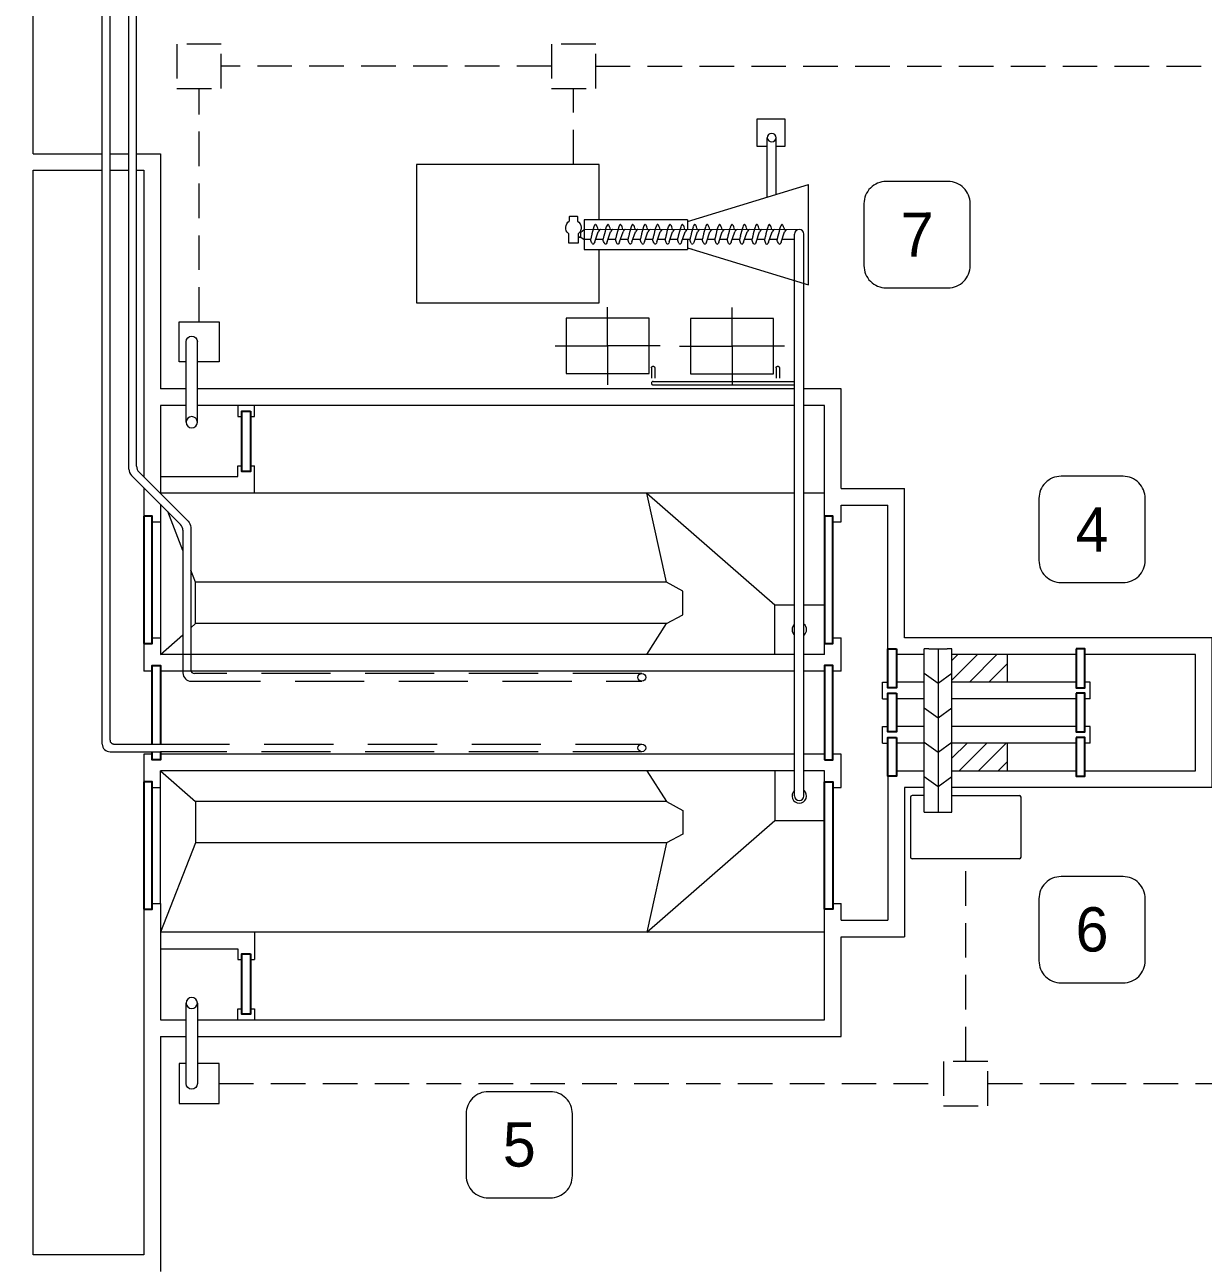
# Model space of a CAD drawing. Extents: x 1590277 to 1604484, y 5018195 to 5026840.
# Drawn here: x 1590450.31 to 1590471.6, y 5018371.96 to 5018394.34 of the extents above; entities that cross this region are included whole.
import ezdxf

# ---------------------------------------------------------------- set-up
doc = ezdxf.new("R2010")
doc.units = 0
doc.header["$LTSCALE"] = 5
doc.header["$MEASUREMENT"] = 0
for name, pattern in [('DGN Style 2', [618.28053, 370.968318, -247.312212]), ('HIDDEN', [0.375, 0.25, -0.125]), ('NASCOSTA2', [0.1875, 0.125, -0.0625])]:
    doc.linetypes.add(name, pattern=pattern)
for name, color, linetype, lineweight in [('Legenda', 7, 'Continuous', 15), ('Locali accessori', 7, 'Continuous', 15), ('Muratura', 7, 'Continuous', 15), ('Rete drenaggio', 150, 'NASCOSTA2', 15), ('Tubazioni acqua classificatore', 130, 'Continuous', 15), ('Tubazioni aria', 160, 'Continuous', 15), ('Tubazioni nascoste', 4, 'DGN Style 2', 15)]:
    doc.layers.add(name, color=color, linetype=linetype, lineweight=lineweight)
doc.layers.add('Paratoie', color=6, linetype='Continuous')

msp = doc.modelspace()

# ---------------------------------------------------------------- hatches: boundary and pattern name
at = {"layer": 'Locali accessori', "transparency": 33554559}
h = msp.add_hatch(dxfattribs=at)
h.set_pattern_fill('ANSI31', color=256, scale=2)
h.set_pattern_definition([(45, (0, 0), (-0.176776695297, 0.176776695297), [])])
h.paths.add_polyline_path([(1590468.062, 5018381.36), (1590467.062, 5018381.36), (1590467.062, 5018380.86), (1590468.062, 5018380.86)])
h.paths.add_polyline_path([(1590468.062, 5018382.96), (1590467.062, 5018382.96), (1590467.062, 5018382.46), (1590468.062, 5018382.46)])

# ---------------------------------------------------------------- linework, layer by layer
at = {"layer": 'Legenda'}
for points in [[(1590465.874, 5018389.587), (1590466.994, 5018389.587, 0.414214), (1590467.394, 5018389.987), (1590467.394, 5018391.107, 0.414214), (1590466.994, 5018391.507), (1590465.874, 5018391.507, 0.414214), (1590465.474, 5018391.107), (1590465.474, 5018389.987, 0.414214)], [(1590469.035, 5018384.26), (1590470.155, 5018384.26, 0.414214), (1590470.555, 5018384.66), (1590470.555, 5018385.78, 0.414214), (1590470.155, 5018386.18), (1590469.035, 5018386.18, 0.414214), (1590468.635, 5018385.78), (1590468.635, 5018384.66, 0.414214)], [(1590469.035, 5018377.027), (1590470.155, 5018377.027, 0.414214), (1590470.555, 5018377.427), (1590470.555, 5018378.547, 0.414214), (1590470.155, 5018378.947), (1590469.035, 5018378.947, 0.414214), (1590468.635, 5018378.547), (1590468.635, 5018377.427, 0.414214)], [(1590458.686, 5018373.14), (1590459.806, 5018373.14, 0.414214), (1590460.206, 5018373.54), (1590460.206, 5018374.66, 0.414214), (1590459.806, 5018375.06), (1590458.686, 5018375.06, 0.414214), (1590458.286, 5018374.66), (1590458.286, 5018373.54, 0.414214)]]:
    msp.add_lwpolyline(points, format="xyb", close=True, dxfattribs=at)
at = {"layer": 'Locali accessori', "ltscale": 0.0003}
for p, q in [((1590463.727, 5018391.223), (1590463.727, 5018392.297)), ((1590463.888, 5018391.273), (1590463.888, 5018392.297)), ((1590462.287, 5018390.783), (1590464.474, 5018391.452)), ((1590464.474, 5018389.641), (1590464.474, 5018391.452)), ((1590460.148, 5018390.871), (1590460.148, 5018390.791)), ((1590460.157, 5018390.88), (1590460.292, 5018390.88)), ((1590460.3, 5018390.871), (1590460.3, 5018390.791)), ((1590460.416, 5018390.816), (1590460.416, 5018390.277)), ((1590462.287, 5018390.816), (1590460.416, 5018390.816)), ((1590462.287, 5018390.816), (1590462.287, 5018390.638)), ((1590460.133, 5018390.567), (1590460.133, 5018390.402)), ((1590460.316, 5018390.402), (1590460.316, 5018390.567)), ((1590460.338, 5018390.591), (1590460.356, 5018390.591)), ((1590460.356, 5018390.591), (1590460.416, 5018390.64)), ((1590460.356, 5018390.503), (1590460.356, 5018390.591)), ((1590464.28, 5018390.637), (1590460.416, 5018390.64)), ((1590460.61, 5018390.416), (1590460.672, 5018390.599)), ((1590460.834, 5018390.415), (1590460.897, 5018390.599)), ((1590461.058, 5018390.415), (1590461.121, 5018390.599)), ((1590461.282, 5018390.415), (1590461.345, 5018390.599)), ((1590461.506, 5018390.415), (1590461.569, 5018390.599)), ((1590461.73, 5018390.415), (1590461.793, 5018390.599)), ((1590461.955, 5018390.415), (1590462.017, 5018390.598)), ((1590462.179, 5018390.414), (1590462.241, 5018390.598)), ((1590462.403, 5018390.414), (1590462.466, 5018390.598)), ((1590462.627, 5018390.414), (1590462.69, 5018390.598)), ((1590462.851, 5018390.414), (1590462.914, 5018390.598)), ((1590463.075, 5018390.414), (1590463.138, 5018390.598)), ((1590463.3, 5018390.414), (1590463.362, 5018390.598)), ((1590463.524, 5018390.414), (1590463.587, 5018390.597)), ((1590463.751, 5018390.413), (1590463.814, 5018390.597)), ((1590463.978, 5018390.414), (1590464.041, 5018390.598)), ((1590460.133, 5018390.402), (1590460.316, 5018390.402)), ((1590460.356, 5018390.503), (1590460.316, 5018390.503)), ((1590460.331, 5018390.503), (1590460.356, 5018390.503)), ((1590460.356, 5018390.503), (1590460.416, 5018390.46)), ((1590460.536, 5018390.46), (1590460.416, 5018390.46)), ((1590460.76, 5018390.461), (1590460.625, 5018390.46)), ((1590460.984, 5018390.46), (1590460.849, 5018390.46)), ((1590461.208, 5018390.46), (1590461.073, 5018390.46)), ((1590461.432, 5018390.46), (1590461.297, 5018390.46)), ((1590461.657, 5018390.46), (1590461.522, 5018390.46)), ((1590461.881, 5018390.46), (1590461.746, 5018390.459)), ((1590462.105, 5018390.46), (1590461.97, 5018390.459)), ((1590462.329, 5018390.46), (1590462.194, 5018390.459)), ((1590462.287, 5018390.459), (1590462.287, 5018390.277)), ((1590462.553, 5018390.459), (1590462.418, 5018390.459)), ((1590462.777, 5018390.459), (1590462.642, 5018390.459)), ((1590463.002, 5018390.459), (1590462.866, 5018390.459)), ((1590463.226, 5018390.459), (1590463.091, 5018390.459)), ((1590463.45, 5018390.459), (1590463.315, 5018390.459)), ((1590463.677, 5018390.46), (1590463.54, 5018390.459)), ((1590463.904, 5018390.46), (1590463.766, 5018390.46)), ((1590463.904, 5018390.46), (1590463.904, 5018390.46)), ((1590464.22, 5018390.46), (1590463.993, 5018390.46)), ((1590460.416, 5018390.277), (1590462.287, 5018390.277)), ((1590462.287, 5018390.31), (1590464.474, 5018389.642)), ((1590462.369, 5018390.287), (1590462.363, 5018390.287)), ((1590460.843, 5018388.536), (1590460.843, 5018389.236)), ((1590463.091, 5018388.53), (1590463.091, 5018389.23))]:
    msp.add_line(p, q, dxfattribs=at)
at = {"layer": 'Locali accessori', "linetype": 'Continuous'}
for p, q in [((1590459.893, 5018388.536), (1590460.843, 5018388.536)), ((1590461.793, 5018388.536), (1590460.843, 5018388.536)), ((1590460.843, 5018388.536), (1590460.843, 5018387.836)), ((1590462.141, 5018388.53), (1590463.091, 5018388.53)), ((1590464.041, 5018388.53), (1590463.091, 5018388.53)), ((1590463.091, 5018388.53), (1590463.091, 5018387.83)), ((1590466.562, 5018380.11), (1590466.562, 5018383.06)), ((1590466.648, 5018383.06), (1590466.975, 5018383.06)), ((1590466.812, 5018383.06), (1590466.812, 5018380.11)), ((1590467.062, 5018380.11), (1590467.062, 5018383.06)), ((1590466.562, 5018382.62), (1590466.812, 5018382.44)), ((1590466.812, 5018382.44), (1590467.062, 5018382.62)), ((1590466.562, 5018381.998), (1590466.812, 5018381.818)), ((1590466.812, 5018381.818), (1590467.062, 5018381.998)), ((1590466.562, 5018381.376), (1590466.812, 5018381.196)), ((1590466.812, 5018381.196), (1590467.062, 5018381.376)), ((1590466.562, 5018380.754), (1590466.812, 5018380.574)), ((1590466.812, 5018380.574), (1590467.062, 5018380.754)), ((1590466.312, 5018380.38), (1590466.312, 5018379.3)), ((1590466.562, 5018380.41), (1590466.342, 5018380.41)), ((1590467.062, 5018380.41), (1590468.282, 5018380.41)), ((1590468.312, 5018379.3), (1590468.312, 5018380.38)), ((1590466.562, 5018380.11), (1590467.062, 5018380.11)), ((1590468.282, 5018379.27), (1590466.342, 5018379.27))]:
    msp.add_line(p, q, dxfattribs=at)
at = {"layer": 'Locali accessori'}
for p, q in [((1590468.062, 5018382.96), (1590468.062, 5018382.46)), ((1590468.062, 5018381.36), (1590468.062, 5018380.86))]:
    msp.add_line(p, q, dxfattribs=at)
at = {"layer": 'Locali accessori', "ltscale": 0.0003, "flags": 128}
msp.add_lwpolyline([(1590463.727, 5018392.14), (1590463.542, 5018392.14), (1590463.542, 5018392.64), (1590464.042, 5018392.64), (1590464.042, 5018392.14), (1590463.888, 5018392.14)], dxfattribs=at)
at = {"layer": 'Locali accessori', "linetype": 'Continuous'}
for points in [[(1590460.093, 5018389.036), (1590460.093, 5018388.036), (1590461.593, 5018388.036), (1590461.593, 5018389.036)], [(1590462.341, 5018389.03), (1590462.341, 5018388.03), (1590463.841, 5018388.03), (1590463.841, 5018389.03)]]:
    msp.add_lwpolyline(points, close=True, dxfattribs=at)
at = {"layer": 'Locali accessori', "ltscale": 0.0003}
for centre, start, end in [((1590463.807, 5018392.297), 0, 180), ((1590463.807, 5018392.305), 185.8073, 0)]:
    msp.add_arc(centre, 0.0804, start, end, dxfattribs=at)
at = {"layer": 'Locali accessori', "ltscale": 0.0003, "extrusion": (0, 0, -1)}
for centre, radius, start, end in [((-1590460.224, 5018390.673), 0.14, 310.5854, 57.23), ((-1590460.157, 5018390.871), 0.00844, 359.97, 89.97), ((-1590460.292, 5018390.871), 0.00844, 89.97, 179.97), ((-1590460.224, 5018390.673), 0.14, 122.7095, 229.357)]:
    msp.add_arc(centre, radius, start, end, dxfattribs=at)
at = {"layer": 'Locali accessori', "linetype": 'Continuous'}
for centre, start, end in [((1590466.342, 5018380.38), 90.0001, 180), ((1590468.282, 5018380.38), 0, 89.9999), ((1590466.342, 5018379.3), 180, 270), ((1590468.282, 5018379.3), 270, 0)]:
    msp.add_arc(centre, 0.03, start, end, dxfattribs=at)
at = {"layer": 'Locali accessori', "ltscale": 0.0003}
for centre, major_axis, ratio, start_param, end_param in [((1590461.577, 5018390.131), (0.001, 1.424), 0.75, 1.170957, 1.293676), ((1590460.686, 5018390.631), (0, 0.136), 0.75, 0.795567, 1.149492), ((1590460.625, 5018390.709), (0, 0.023), 0.75, -0.069494, 0.728399), ((1590460.621, 5018390.699), (0, 0.0328), 0.75, -0.913257, -0.232513), ((1590460.552, 5018390.625), (0, 0.152), 0.75, -1.125882, -0.893509), ((1590458.356, 5018389.309), (0.002, 3.361), 0.75, -7.446537, -7.430249), ((1590460.746, 5018390.535), (0, 0.117), 0.75, 0.577044, 0.986541), ((1590460.715, 5018390.597), (0, 0.0425), 0.75, 0.032554, 0.569371), ((1590461.802, 5018390.131), (0.001, 1.424), 0.75, 1.170957, 1.293676), ((1590460.911, 5018390.631), (0, 0.136), 0.75, 0.795567, 1.149492), ((1590460.849, 5018390.708), (0, 0.023), 0.75, -0.069494, 0.728399), ((1590460.845, 5018390.699), (0, 0.0328), 0.75, -0.913257, -0.232513), ((1590460.776, 5018390.624), (0, 0.152), 0.75, -1.125882, -0.893509), ((1590458.58, 5018389.309), (0.002, 3.361), 0.75, -7.446537, -7.430249), ((1590460.97, 5018390.535), (0, 0.117), 0.75, 0.577044, 0.986541), ((1590460.939, 5018390.597), (0, 0.0425), 0.75, 0.032554, 0.569371), ((1590462.026, 5018390.131), (0.001, 1.424), 0.75, 1.170957, 1.293676), ((1590461.135, 5018390.63), (0, 0.136), 0.75, 0.795567, 1.149492), ((1590461.074, 5018390.708), (0, 0.023), 0.75, -0.069494, 0.728399), ((1590461.069, 5018390.699), (0, 0.0328), 0.75, -0.913257, -0.232513), ((1590461, 5018390.624), (0, 0.152), 0.75, -1.125882, -0.893509), ((1590458.804, 5018389.309), (0.002, 3.361), 0.75, -7.446537, -7.430249), ((1590461.194, 5018390.534), (0, 0.117), 0.75, 0.577044, 0.986541), ((1590461.163, 5018390.597), (0, 0.0425), 0.75, 0.032554, 0.569371), ((1590462.25, 5018390.131), (0.001, 1.424), 0.75, 1.170957, 1.293676), ((1590461.359, 5018390.63), (0, 0.136), 0.75, 0.795567, 1.149492), ((1590461.298, 5018390.708), (0, 0.023), 0.75, -0.069494, 0.728399), ((1590461.293, 5018390.699), (0, 0.0328), 0.75, -0.913257, -0.232513), ((1590461.224, 5018390.624), (0, 0.152), 0.75, -1.125882, -0.893509), ((1590459.028, 5018389.309), (0.002, 3.361), 0.75, -7.446537, -7.430249), ((1590461.418, 5018390.534), (0, 0.117), 0.75, 0.577044, 0.986541), ((1590461.387, 5018390.597), (0, 0.0425), 0.75, 0.032554, 0.569371), ((1590462.474, 5018390.131), (0.001, 1.424), 0.75, 1.170957, 1.293676), ((1590461.583, 5018390.63), (0, 0.136), 0.75, 0.795567, 1.149492), ((1590461.522, 5018390.708), (0, 0.023), 0.75, -0.069494, 0.728399), ((1590461.518, 5018390.699), (0, 0.0328), 0.75, -0.913257, -0.232513), ((1590461.449, 5018390.624), (0, 0.152), 0.75, -1.125882, -0.893509), ((1590459.252, 5018389.309), (0.002, 3.361), 0.75, -7.446537, -7.430249), ((1590461.642, 5018390.534), (0, 0.117), 0.75, 0.577044, 0.986541), ((1590461.611, 5018390.596), (0, 0.0425), 0.75, 0.032554, 0.569371), ((1590462.698, 5018390.13), (0.001, 1.424), 0.75, 1.170957, 1.293676), ((1590461.807, 5018390.63), (0, 0.136), 0.75, 0.795567, 1.149492), ((1590461.746, 5018390.708), (0, 0.023), 0.75, -0.069494, 0.728399), ((1590461.742, 5018390.699), (0, 0.0328), 0.75, -0.913257, -0.232513), ((1590461.673, 5018390.624), (0, 0.152), 0.75, -1.125882, -0.893509), ((1590459.477, 5018389.309), (0.002, 3.361), 0.75, -7.446537, -7.430249), ((1590461.866, 5018390.534), (0, 0.117), 0.75, 0.577044, 0.986541), ((1590461.836, 5018390.596), (0, 0.0425), 0.75, 0.032554, 0.569371), ((1590462.922, 5018390.13), (0.001, 1.424), 0.75, 1.170957, 1.293676), ((1590462.031, 5018390.63), (0, 0.136), 0.75, 0.795567, 1.149492), ((1590461.97, 5018390.708), (0, 0.023), 0.75, -0.069494, 0.728399), ((1590461.966, 5018390.698), (0, 0.0328), 0.75, -0.913257, -0.232513), ((1590461.897, 5018390.624), (0, 0.152), 0.75, -1.125882, -0.893509), ((1590459.701, 5018389.308), (0.002, 3.361), 0.75, -7.446537, -7.430249), ((1590462.09, 5018390.534), (0, 0.117), 0.75, 0.577044, 0.986541), ((1590462.06, 5018390.596), (0, 0.0425), 0.75, 0.032554, 0.569371), ((1590463.146, 5018390.13), (0.001, 1.424), 0.75, 1.170957, 1.293676), ((1590462.256, 5018390.63), (0, 0.136), 0.75, 0.795567, 1.149492), ((1590462.194, 5018390.708), (0, 0.023), 0.75, -0.069494, 0.728399), ((1590462.19, 5018390.698), (0, 0.0328), 0.75, -0.913257, -0.232513), ((1590462.121, 5018390.623), (0, 0.152), 0.75, -1.125882, -0.893509), ((1590459.925, 5018389.308), (0.002, 3.361), 0.75, -7.446537, -7.430249), ((1590462.315, 5018390.534), (0, 0.117), 0.75, 0.577044, 0.986541), ((1590462.284, 5018390.596), (0, 0.0425), 0.75, 0.032554, 0.569371), ((1590463.371, 5018390.13), (0.001, 1.424), 0.75, 1.170957, 1.293676), ((1590462.48, 5018390.63), (0, 0.136), 0.75, 0.795567, 1.149492), ((1590462.419, 5018390.707), (0, 0.023), 0.75, -0.069494, 0.728399), ((1590462.414, 5018390.698), (0, 0.0328), 0.75, -0.913257, -0.232513), ((1590462.345, 5018390.623), (0, 0.152), 0.75, -1.125882, -0.893509), ((1590460.149, 5018389.308), (0.002, 3.361), 0.75, -7.446537, -7.430249), ((1590462.539, 5018390.534), (0, 0.117), 0.75, 0.577044, 0.986541), ((1590462.508, 5018390.596), (0, 0.0425), 0.75, 0.032554, 0.569371), ((1590463.595, 5018390.13), (0.001, 1.424), 0.75, 1.170957, 1.293676), ((1590462.704, 5018390.629), (0, 0.136), 0.75, 0.795567, 1.149492), ((1590462.643, 5018390.707), (0, 0.023), 0.75, -0.069494, 0.728399), ((1590462.638, 5018390.698), (0, 0.0328), 0.75, -0.913257, -0.232513), ((1590462.569, 5018390.623), (0, 0.152), 0.75, -1.125882, -0.893509), ((1590460.373, 5018389.308), (0.002, 3.361), 0.75, -7.446537, -7.430249), ((1590462.763, 5018390.533), (0, 0.117), 0.75, 0.577044, 0.986541), ((1590462.732, 5018390.596), (0, 0.0425), 0.75, 0.032554, 0.569371), ((1590463.819, 5018390.13), (0.001, 1.424), 0.75, 1.170957, 1.293676), ((1590462.928, 5018390.629), (0, 0.136), 0.75, 0.795567, 1.149492), ((1590462.867, 5018390.707), (0, 0.023), 0.75, -0.069494, 0.728399), ((1590462.863, 5018390.698), (0, 0.0328), 0.75, -0.913257, -0.232513), ((1590462.793, 5018390.623), (0, 0.152), 0.75, -1.125882, -0.893509), ((1590460.597, 5018389.308), (0.002, 3.361), 0.75, -7.446537, -7.430249), ((1590462.987, 5018390.533), (0, 0.117), 0.75, 0.577044, 0.986541), ((1590462.956, 5018390.596), (0, 0.0425), 0.75, 0.032554, 0.569371), ((1590464.043, 5018390.129), (0.001, 1.424), 0.75, 1.170957, 1.293676), ((1590463.152, 5018390.629), (0, 0.136), 0.75, 0.795567, 1.149492), ((1590463.091, 5018390.707), (0, 0.023), 0.75, -0.069494, 0.728399), ((1590463.087, 5018390.698), (0, 0.0328), 0.75, -0.913257, -0.232513), ((1590463.018, 5018390.623), (0, 0.152), 0.75, -1.125882, -0.893509), ((1590460.822, 5018389.308), (0.002, 3.361), 0.75, -7.446537, -7.430249), ((1590463.211, 5018390.533), (0, 0.117), 0.75, 0.577044, 0.986541), ((1590463.181, 5018390.595), (0, 0.0425), 0.75, 0.032554, 0.569371), ((1590464.267, 5018390.129), (0.001, 1.424), 0.75, 1.170957, 1.293676), ((1590463.376, 5018390.629), (0, 0.136), 0.75, 0.795567, 1.149492), ((1590463.315, 5018390.707), (0, 0.023), 0.75, -0.069494, 0.728399), ((1590463.311, 5018390.698), (0, 0.0328), 0.75, -0.913257, -0.232513), ((1590463.242, 5018390.623), (0, 0.152), 0.75, -1.125882, -0.893509), ((1590461.046, 5018389.308), (0.002, 3.361), 0.75, -7.446537, -7.430249), ((1590463.435, 5018390.533), (0, 0.117), 0.75, 0.577044, 0.986541), ((1590463.405, 5018390.595), (0, 0.0425), 0.75, 0.032554, 0.569371), ((1590464.492, 5018390.129), (0.001, 1.424), 0.75, 1.170957, 1.293676), ((1590463.601, 5018390.629), (0, 0.136), 0.75, 0.795567, 1.149492), ((1590463.54, 5018390.707), (0, 0.023), 0.75, -0.069494, 0.728399), ((1590463.535, 5018390.697), (0, 0.0328), 0.75, -0.913257, -0.232513), ((1590463.466, 5018390.623), (0, 0.152), 0.75, -1.125882, -0.893509), ((1590461.27, 5018389.307), (0.002, 3.361), 0.75, -7.446537, -7.430249), ((1590463.66, 5018390.533), (0, 0.117), 0.75, 0.577044, 0.986541), ((1590463.629, 5018390.595), (0, 0.0425), 0.75, 0.045899, 0.569371), ((1590464.719, 5018390.129), (0.001, 1.424), 0.75, 1.170957, 1.293676), ((1590463.828, 5018390.629), (0, 0.136), 0.75, 0.795567, 1.149492), ((1590463.767, 5018390.706), (0, 0.023), 0.75, -0.069494, 0.728399), ((1590463.762, 5018390.697), (0, 0.0328), 0.75, -0.913257, -0.232513), ((1590463.693, 5018390.622), (0, 0.152), 0.75, -1.125882, -0.893509), ((1590461.497, 5018389.307), (0.002, 3.361), 0.75, -7.446537, -7.430249), ((1590463.887, 5018390.533), (0, 0.117), 0.75, 0.577044, 0.986541), ((1590463.856, 5018390.595), (0, 0.0425), 0.75, 0.032554, 0.569371), ((1590464.946, 5018390.129), (0.001, 1.424), 0.75, 1.170957, 1.293676), ((1590464.055, 5018390.629), (0, 0.136), 0.75, 0.795567, 1.149492), ((1590463.994, 5018390.707), (0, 0.023), 0.75, -0.069494, 0.728399), ((1590463.989, 5018390.698), (0, 0.0328), 0.75, -0.913257, -0.232513), ((1590463.92, 5018390.623), (0, 0.152), 0.75, -1.125882, -0.893509), ((1590461.724, 5018389.308), (0.002, 3.361), 0.75, -7.446694, -7.430249), ((1590464.114, 5018390.533), (0, 0.117), 0.75, 0.579444, 0.986541), ((1590464.083, 5018390.595), (0, 0.042), 0.75905, 0.114189, 0.569371)]:
    msp.add_ellipse(centre, major_axis=major_axis, ratio=ratio, start_param=start_param, end_param=end_param, dxfattribs=at)
at = {"layer": 'Locali accessori', "ltscale": 0.0003, "extrusion": (0, 0, -1)}
for centre, major_axis, start_param, end_param in [((1590459.923, 5018390.775), (-0.001, -0.874), -7.559945, -7.485701), ((1590460.725, 5018390.539), (0, -0.264), 0.976508, 1.267994), ((1590460.584, 5018390.409), (0, -0.0357), 0.248807, 1.059288), ((1590460.579, 5018390.399), (0, -0.0251), -0.734308, 0.074732), ((1590460.528, 5018390.464), (0, -0.119), -1.152501, -0.791688), ((1590460.147, 5018390.775), (-0.001, -0.874), -7.559945, -7.486353), ((1590460.949, 5018390.539), (0, -0.264), 0.976508, 1.270115), ((1590460.808, 5018390.408), (0, -0.0357), 0.248807, 1.059288), ((1590460.803, 5018390.399), (0, -0.0251), -0.734308, 0.074732), ((1590460.752, 5018390.464), (0, -0.119), -1.152501, -0.791688), ((1590460.372, 5018390.775), (-0.001, -0.874), -7.559945, -7.486353), ((1590461.173, 5018390.539), (0, -0.264), 0.976508, 1.270115), ((1590461.033, 5018390.408), (0, -0.0357), 0.248807, 1.059288), ((1590461.027, 5018390.399), (0, -0.0251), -0.734308, 0.074732), ((1590460.977, 5018390.464), (0, -0.119), -1.152501, -0.791688), ((1590460.596, 5018390.775), (-0.001, -0.874), -7.559945, -7.486353), ((1590461.398, 5018390.538), (0, -0.264), 0.976508, 1.270115), ((1590461.257, 5018390.408), (0, -0.0357), 0.248807, 1.059288), ((1590461.251, 5018390.399), (0, -0.0251), -0.734308, 0.074732), ((1590461.201, 5018390.463), (0, -0.119), -1.152501, -0.791688), ((1590460.82, 5018390.775), (-0.001, -0.874), -7.559945, -7.486353), ((1590461.622, 5018390.538), (0, -0.264), 0.976508, 1.270115), ((1590461.481, 5018390.408), (0, -0.0357), 0.248807, 1.059288), ((1590461.476, 5018390.398), (0, -0.0251), -0.734308, 0.074732), ((1590461.425, 5018390.463), (0, -0.119), -1.152501, -0.791688), ((1590461.044, 5018390.774), (-0.001, -0.874), -7.559945, -7.486353), ((1590461.846, 5018390.538), (0, -0.264), 0.976508, 1.270115), ((1590461.705, 5018390.408), (0, -0.0357), 0.248807, 1.059288), ((1590461.7, 5018390.398), (0, -0.0251), -0.734308, 0.074732), ((1590461.649, 5018390.463), (0, -0.119), -1.152501, -0.791688), ((1590461.268, 5018390.774), (-0.001, -0.874), -7.559945, -7.486353), ((1590462.07, 5018390.538), (0, -0.264), 0.976508, 1.270115), ((1590461.929, 5018390.408), (0, -0.0357), 0.248807, 1.059288), ((1590461.924, 5018390.398), (0, -0.0251), -0.734308, 0.074732), ((1590461.873, 5018390.463), (0, -0.119), -1.152501, -0.791688), ((1590461.492, 5018390.774), (-0.001, -0.874), -7.559945, -7.486353), ((1590462.294, 5018390.538), (0, -0.264), 0.976508, 1.270115), ((1590462.153, 5018390.407), (0, -0.0357), 0.248807, 1.059288), ((1590462.148, 5018390.398), (0, -0.0251), -0.734308, 0.074732), ((1590462.097, 5018390.463), (0, -0.119), -1.152501, -0.791688), ((1590461.716, 5018390.774), (-0.001, -0.874), -7.559945, -7.486353), ((1590462.518, 5018390.538), (0, -0.264), 0.976508, 1.270115), ((1590462.377, 5018390.407), (0, -0.0357), 0.248807, 1.059288), ((1590462.372, 5018390.398), (0, -0.0251), -0.734308, 0.074732), ((1590462.322, 5018390.463), (0, -0.119), -1.152501, -0.791688), ((1590461.941, 5018390.774), (-0.001, -0.874), -7.559945, -7.486353), ((1590462.743, 5018390.538), (0, -0.264), 0.976508, 1.270115), ((1590462.602, 5018390.407), (0, -0.0357), 0.248807, 1.059288), ((1590462.596, 5018390.398), (0, -0.0251), -0.734308, 0.074732), ((1590462.546, 5018390.462), (0, -0.119), -1.152501, -0.791688), ((1590462.165, 5018390.774), (-0.001, -0.874), -7.559945, -7.486353), ((1590462.967, 5018390.537), (0, -0.264), 0.976508, 1.270115), ((1590462.826, 5018390.407), (0, -0.0357), 0.248807, 1.059288), ((1590462.821, 5018390.397), (0, -0.0251), -0.734308, 0.074732), ((1590462.77, 5018390.462), (0, -0.119), -1.152501, -0.791688), ((1590462.389, 5018390.774), (-0.001, -0.874), -7.559945, -7.486353), ((1590463.191, 5018390.537), (0, -0.264), 0.976508, 1.270115), ((1590463.05, 5018390.407), (0, -0.0357), 0.248807, 1.059288), ((1590463.045, 5018390.397), (0, -0.0251), -0.734308, 0.074732), ((1590462.994, 5018390.462), (0, -0.119), -1.152501, -0.791688), ((1590462.613, 5018390.773), (-0.001, -0.874), -7.559945, -7.486353), ((1590463.415, 5018390.537), (0, -0.264), 0.976508, 1.270115), ((1590463.274, 5018390.407), (0, -0.0357), 0.248807, 1.059288), ((1590463.269, 5018390.397), (0, -0.0251), -0.734308, 0.074732), ((1590463.218, 5018390.462), (0, -0.119), -1.152501, -0.791688), ((1590462.838, 5018390.773), (-0.001, -0.874), -7.559945, -7.486908), ((1590463.64, 5018390.537), (0, -0.264), 0.976508, 1.271903), ((1590463.499, 5018390.407), (0, -0.0357), 0.248807, 1.059288), ((1590463.493, 5018390.397), (0, -0.0251), -0.734308, 0.074732), ((1590463.443, 5018390.462), (0, -0.119), -1.152501, -0.791688), ((1590463.065, 5018390.773), (-0.001, -0.874), -7.559945, -7.487533), ((1590463.866, 5018390.537), (0, -0.264), 0.976508, 1.273908), ((1590463.726, 5018390.406), (0, -0.0357), 0.248807, 1.059288), ((1590463.72, 5018390.397), (0, -0.0251), -0.734308, 0.074732), ((1590463.67, 5018390.462), (0, -0.119), -1.152501, -0.791688), ((1590463.291, 5018390.773), (-0.001, -0.874), -7.559945, -7.487533), ((1590464.093, 5018390.537), (0, -0.264), 0.976508, 1.273908), ((1590463.952, 5018390.407), (0, -0.0357), 0.248807, 1.059288), ((1590463.947, 5018390.397), (0, -0.0251), -0.734308, 0.074732), ((1590463.896, 5018390.462), (0, -0.119), -1.152501, -0.791688)]:
    msp.add_ellipse(centre, major_axis=major_axis, ratio=0.75, start_param=start_param, end_param=end_param, dxfattribs=at)
at = {"layer": 'Muratura', "linetype": 'Continuous'}
for p, q in [((1590450.462, 5018392.01), (1590451.712, 5018392.01)), ((1590451.852, 5018392.01), (1590452.192, 5018392.01)), ((1590452.332, 5018392.01), (1590452.762, 5018392.01)), ((1590452.762, 5018392.01), (1590452.762, 5018387.759)), ((1590450.462, 5018391.71), (1590451.712, 5018391.71)), ((1590451.852, 5018391.71), (1590452.192, 5018391.71)), ((1590452.332, 5018391.71), (1590452.462, 5018391.71)), ((1590452.762, 5018387.459), (1590452.762, 5018385.872)), ((1590454.162, 5018387.459), (1590454.162, 5018387.26)), ((1590454.462, 5018387.26), (1590454.462, 5018387.459)), ((1590454.162, 5018387.26), (1590454.231, 5018387.26)), ((1590454.387, 5018387.26), (1590454.462, 5018387.26)), ((1590454.162, 5018386.178), (1590454.162, 5018386.368)), ((1590454.162, 5018386.368), (1590454.231, 5018386.368)), ((1590454.387, 5018386.368), (1590454.462, 5018386.368)), ((1590454.462, 5018385.878), (1590454.462, 5018386.368)), ((1590452.762, 5018386.178), (1590454.162, 5018386.178)), ((1590464.22, 5018385.878), (1590452.762, 5018385.878)), ((1590461.904, 5018384.265), (1590461.552, 5018385.878)), ((1590461.552, 5018385.878), (1590463.862, 5018383.859)), ((1590464.762, 5018385.878), (1590464.39, 5018385.878)), ((1590465.062, 5018385.959), (1590466.206, 5018385.959)), ((1590466.206, 5018383.26), (1590466.206, 5018385.959)), ((1590452.762, 5018385.674), (1590452.762, 5018385.359)), ((1590465.062, 5018385.659), (1590465.906, 5018385.659)), ((1590465.906, 5018383.06), (1590465.906, 5018385.659)), ((1590453.169, 5018384.842), (1590452.894, 5018385.542)), ((1590452.612, 5018385.359), (1590452.762, 5018385.359)), ((1590452.762, 5018385.359), (1590452.762, 5018383.259)), ((1590464.912, 5018385.359), (1590465.062, 5018385.359)), ((1590453.396, 5018384.265), (1590453.309, 5018384.486)), ((1590461.904, 5018384.265), (1590453.396, 5018384.265)), ((1590453.396, 5018383.518), (1590453.396, 5018384.265)), ((1590462.199, 5018384.103), (1590461.904, 5018384.265)), ((1590462.199, 5018383.679), (1590462.199, 5018384.103)), ((1590463.862, 5018382.959), (1590463.862, 5018383.859)), ((1590463.862, 5018383.859), (1590464.22, 5018383.859)), ((1590464.39, 5018383.859), (1590464.762, 5018383.859)), ((1590461.904, 5018383.518), (1590462.199, 5018383.679)), ((1590453.309, 5018383.441), (1590453.396, 5018383.518)), ((1590461.904, 5018383.518), (1590453.396, 5018383.518)), ((1590461.552, 5018382.958), (1590461.904, 5018383.518)), ((1590452.612, 5018383.259), (1590452.762, 5018383.259)), ((1590452.762, 5018382.959), (1590453.169, 5018383.318)), ((1590452.762, 5018383.259), (1590452.762, 5018382.959)), ((1590464.912, 5018383.259), (1590465.062, 5018383.259)), ((1590464.22, 5018382.959), (1590452.762, 5018382.959)), ((1590464.762, 5018382.959), (1590464.39, 5018382.959)), ((1590466.648, 5018383.06), (1590466.562, 5018383.06)), ((1590467.062, 5018383.06), (1590466.975, 5018383.06)), ((1590452.612, 5018382.659), (1590452.462, 5018382.659)), ((1590464.22, 5018382.659), (1590452.762, 5018382.659)), ((1590464.762, 5018382.659), (1590464.39, 5018382.659)), ((1590465.062, 5018382.659), (1590464.912, 5018382.659)), ((1590465.806, 5018382.46), (1590465.906, 5018382.46)), ((1590466.562, 5018382.46), (1590466.062, 5018382.46)), ((1590469.306, 5018382.46), (1590467.062, 5018382.46)), ((1590469.562, 5018382.46), (1590469.462, 5018382.46)), ((1590465.806, 5018382.16), (1590465.906, 5018382.16)), ((1590466.562, 5018382.16), (1590466.062, 5018382.16)), ((1590469.306, 5018382.16), (1590467.062, 5018382.16)), ((1590469.562, 5018382.16), (1590469.462, 5018382.16)), ((1590465.806, 5018381.66), (1590465.906, 5018381.66)), ((1590466.562, 5018381.66), (1590466.062, 5018381.66)), ((1590469.306, 5018381.66), (1590467.062, 5018381.66)), ((1590469.562, 5018381.66), (1590469.462, 5018381.66)), ((1590452.612, 5018381.159), (1590452.462, 5018381.159)), ((1590464.22, 5018381.159), (1590452.762, 5018381.159)), ((1590464.762, 5018381.159), (1590464.39, 5018381.159)), ((1590465.062, 5018381.159), (1590464.912, 5018381.159)), ((1590465.806, 5018381.36), (1590465.906, 5018381.36)), ((1590466.562, 5018381.36), (1590466.062, 5018381.36)), ((1590469.306, 5018381.36), (1590467.062, 5018381.36)), ((1590469.562, 5018381.36), (1590469.462, 5018381.36)), ((1590452.762, 5018380.559), (1590452.762, 5018380.859)), ((1590452.762, 5018380.859), (1590453.396, 5018380.301)), ((1590464.22, 5018380.859), (1590452.762, 5018380.859)), ((1590461.552, 5018380.86), (1590461.904, 5018380.301)), ((1590463.862, 5018380.859), (1590463.862, 5018379.959)), ((1590464.762, 5018380.859), (1590464.39, 5018380.859)), ((1590465.906, 5018380.759), (1590465.906, 5018378.159)), ((1590452.612, 5018380.559), (1590452.762, 5018380.559)), ((1590452.762, 5018378.459), (1590452.762, 5018380.559)), ((1590464.912, 5018380.559), (1590465.062, 5018380.559)), ((1590466.206, 5018380.559), (1590466.206, 5018377.859)), ((1590461.904, 5018380.301), (1590453.396, 5018380.301)), ((1590453.396, 5018380.301), (1590453.396, 5018379.554)), ((1590461.904, 5018380.301), (1590462.199, 5018380.14)), ((1590462.199, 5018380.14), (1590462.199, 5018379.715)), ((1590461.552, 5018377.941), (1590463.862, 5018379.959)), ((1590463.862, 5018379.959), (1590464.762, 5018379.959)), ((1590462.199, 5018379.715), (1590461.904, 5018379.554)), ((1590453.396, 5018379.554), (1590452.762, 5018377.941)), ((1590461.904, 5018379.554), (1590453.396, 5018379.554)), ((1590461.904, 5018379.554), (1590461.552, 5018377.941)), ((1590452.612, 5018378.459), (1590452.762, 5018378.459)), ((1590452.762, 5018378.459), (1590452.762, 5018376.359)), ((1590464.912, 5018378.459), (1590465.062, 5018378.459)), ((1590452.462, 5018378.359), (1590452.462, 5018372.11)), ((1590465.062, 5018378.159), (1590465.906, 5018378.159)), ((1590464.762, 5018377.941), (1590452.762, 5018377.941)), ((1590454.462, 5018377.941), (1590454.462, 5018377.45)), ((1590465.062, 5018377.859), (1590466.206, 5018377.859)), ((1590452.762, 5018377.641), (1590454.162, 5018377.641)), ((1590454.162, 5018377.641), (1590454.162, 5018377.45)), ((1590454.162, 5018377.45), (1590454.231, 5018377.45)), ((1590454.387, 5018377.45), (1590454.462, 5018377.45)), ((1590454.162, 5018376.359), (1590454.162, 5018376.558)), ((1590454.162, 5018376.558), (1590454.231, 5018376.558)), ((1590454.387, 5018376.558), (1590454.462, 5018376.558)), ((1590454.462, 5018376.558), (1590454.462, 5018376.359)), ((1590452.762, 5018376.06), (1590452.762, 5018371.81)), ((1590452.462, 5018372.11), (1590450.462, 5018372.11))]:
    msp.add_line(p, q, dxfattribs=at)
at = {"layer": 'Muratura', "ltscale": 0.0003, "extrusion": (0, 0, -1)}
for p, q in [((1590453.228, 5018387.157), (1590453.228, 5018388.611)), ((1590453.43, 5018387.157), (1590453.43, 5018388.611)), ((1590453.43, 5018376.662), (1590453.43, 5018375.207))]:
    msp.add_line(p, q, dxfattribs=at)
at = {"layer": 'Muratura', "ltscale": 0.0003}
msp.add_line((1590453.228, 5018375.207), (1590453.228, 5018376.662), dxfattribs=at)
at = {"layer": 'Muratura', "linetype": 'Continuous'}
for points in [[(1590450.462, 5018392.01), (1590450.462, 5018402.01), (1590436.389, 5018402.01)], [(1590450.462, 5018372.11), (1590450.462, 5018391.71)], [(1590452.462, 5018391.71), (1590452.462, 5018386.172)], [(1590460.692, 5018390.816), (1590460.692, 5018391.814), (1590457.392, 5018391.814), (1590457.392, 5018389.314), (1590460.692, 5018389.314), (1590460.692, 5018390.277)], [(1590464.22, 5018387.759), (1590464.022, 5018387.759)], [(1590465.062, 5018385.959), (1590465.062, 5018387.759), (1590464.39, 5018387.759)], [(1590453.228, 5018387.459), (1590452.762, 5018387.459), (1590452.762, 5018386.178)], [(1590453.228, 5018387.459), (1590452.762, 5018387.459)], [(1590454.162, 5018387.459), (1590453.43, 5018387.459)], [(1590464.22, 5018387.459), (1590453.43, 5018387.459)], [(1590464.762, 5018385.459), (1590464.762, 5018387.459), (1590464.39, 5018387.459)], [(1590452.462, 5018385.974), (1590452.462, 5018385.459)], [(1590465.062, 5018385.359), (1590465.062, 5018385.659)], [(1590452.462, 5018383.159), (1590452.462, 5018382.659)], [(1590464.762, 5018382.959), (1590464.762, 5018383.159)], [(1590465.062, 5018382.659), (1590465.062, 5018383.259)], [(1590467.062, 5018380.56), (1590471.762, 5018380.56), (1590471.762, 5018383.26), (1590466.206, 5018383.26)], [(1590466.562, 5018382.96), (1590466.062, 5018382.96)], [(1590469.306, 5018382.96), (1590467.062, 5018382.96)], [(1590469.462, 5018380.86), (1590471.462, 5018380.86), (1590471.462, 5018382.96), (1590469.462, 5018382.96)], [(1590465.806, 5018382.16), (1590465.806, 5018382.46)], [(1590469.562, 5018382.16), (1590469.562, 5018382.46)], [(1590465.806, 5018381.36), (1590465.806, 5018381.66)], [(1590469.562, 5018381.36), (1590469.562, 5018381.66)], [(1590452.462, 5018381.159), (1590452.462, 5018380.659)], [(1590465.062, 5018380.559), (1590465.062, 5018381.159)], [(1590464.762, 5018380.659), (1590464.762, 5018380.859)], [(1590466.062, 5018380.86), (1590466.562, 5018380.86)], [(1590467.062, 5018380.86), (1590469.306, 5018380.86)], [(1590466.206, 5018380.56), (1590466.562, 5018380.56)], [(1590465.062, 5018378.159), (1590465.062, 5018378.459)], [(1590453.43, 5018376.359), (1590464.762, 5018376.359), (1590464.762, 5018378.359)], [(1590453.43, 5018376.06), (1590465.062, 5018376.06), (1590465.062, 5018377.859)], [(1590452.762, 5018376.359), (1590453.228, 5018376.359)], [(1590453.43, 5018376.359), (1590454.162, 5018376.359)], [(1590452.762, 5018376.06), (1590453.228, 5018376.06)]]:
    msp.add_lwpolyline(points, dxfattribs=at)
at = {"layer": 'Muratura', "ltscale": 0.0003, "extrusion": (0, 0, -1), "flags": 128}
for points in [[(-1590453.228, 5018388.251), (-1590453.102, 5018388.251), (-1590453.102, 5018388.971), (-1590453.822, 5018388.971), (-1590453.822, 5018388.251), (-1590453.43, 5018388.251)], [(-1590453.228, 5018375.567), (-1590453.102, 5018375.567), (-1590453.102, 5018374.847), (-1590453.822, 5018374.847), (-1590453.822, 5018375.567), (-1590453.43, 5018375.567)]]:
    msp.add_lwpolyline(points, dxfattribs=at)
at = {"layer": 'Muratura', "ltscale": 0.0003, "flags": 128}
for points in [[(1590453.228, 5018387.759), (1590452.762, 5018387.759)], [(1590464.022, 5018387.759), (1590453.43, 5018387.759)]]:
    msp.add_lwpolyline(points, dxfattribs=at)
at = {"layer": 'Muratura', "ltscale": 0.0003, "extrusion": (0, 0, -1)}
for centre in [(-1590453.329, 5018387.157), (-1590453.329, 5018376.662)]:
    msp.add_circle(centre, 0.101, dxfattribs=at)
for centre, start, end in [((-1590453.329, 5018388.611), 0, 180), ((-1590453.329, 5018375.207), 180, 0)]:
    msp.add_arc(centre, 0.101, start, end, dxfattribs=at)
at = {"layer": 'Paratoie', "linetype": 'Continuous'}
for p, q in [((1590452.462, 5018385.459), (1590452.462, 5018383.159)), ((1590452.462, 5018380.659), (1590452.462, 5018378.359))]:
    msp.add_line(p, q, dxfattribs=at)
for points in [[(1590454.387, 5018387.36), (1590454.387, 5018386.268), (1590454.231, 5018386.268), (1590454.231, 5018387.36)], [(1590464.762, 5018383.159), (1590464.912, 5018383.159), (1590464.912, 5018385.459), (1590464.762, 5018385.459)], [(1590466.062, 5018383.06), (1590466.062, 5018382.36), (1590465.906, 5018382.36), (1590465.906, 5018383.06)], [(1590469.306, 5018383.06), (1590469.306, 5018382.36), (1590469.462, 5018382.36), (1590469.462, 5018383.06)], [(1590464.762, 5018381.059), (1590464.912, 5018381.059), (1590464.912, 5018382.759), (1590464.762, 5018382.759)], [(1590466.062, 5018382.26), (1590466.062, 5018381.56), (1590465.906, 5018381.56), (1590465.906, 5018382.26)], [(1590469.306, 5018382.26), (1590469.306, 5018381.56), (1590469.462, 5018381.56), (1590469.462, 5018382.26)], [(1590466.062, 5018381.46), (1590466.062, 5018380.76), (1590465.906, 5018380.76), (1590465.906, 5018381.46)], [(1590469.306, 5018381.46), (1590469.306, 5018380.76), (1590469.462, 5018380.76), (1590469.462, 5018381.46)], [(1590464.762, 5018380.659), (1590464.912, 5018380.659), (1590464.912, 5018378.359), (1590464.762, 5018378.359)], [(1590454.387, 5018377.55), (1590454.387, 5018376.458), (1590454.231, 5018376.458), (1590454.231, 5018377.55)]]:
    msp.add_lwpolyline(points, close=True, dxfattribs=at)
for points in [[(1590452.462, 5018383.159), (1590452.612, 5018383.159), (1590452.612, 5018385.459), (1590452.462, 5018385.459)], [(1590452.612, 5018381.342), (1590452.612, 5018382.759), (1590452.762, 5018382.759), (1590452.762, 5018381.342)], [(1590452.762, 5018381.202), (1590452.762, 5018381.059), (1590452.612, 5018381.059), (1590452.612, 5018381.202)], [(1590452.462, 5018378.359), (1590452.612, 5018378.359), (1590452.612, 5018380.659), (1590452.462, 5018380.659)]]:
    msp.add_lwpolyline(points, dxfattribs=at)
at = {"layer": 'Rete drenaggio'}
for p, q in [((1590459.827, 5018393.591), (1590453.862, 5018393.591)), ((1590460.627, 5018393.591), (1590473.362, 5018393.591)), ((1590453.462, 5018388.971), (1590453.462, 5018393.191)), ((1590460.227, 5018391.814), (1590460.227, 5018393.191)), ((1590467.312, 5018375.607), (1590467.312, 5018379.27)), ((1590453.822, 5018375.207), (1590466.912, 5018375.207)), ((1590467.712, 5018375.207), (1590473.362, 5018375.207))]:
    msp.add_line(p, q, dxfattribs=at)
for points in [[(1590453.062, 5018393.191), (1590453.862, 5018393.191), (1590453.862, 5018393.991), (1590453.062, 5018393.991)], [(1590459.827, 5018393.191), (1590460.627, 5018393.191), (1590460.627, 5018393.991), (1590459.827, 5018393.991)], [(1590466.912, 5018374.807), (1590467.712, 5018374.807), (1590467.712, 5018375.607), (1590466.912, 5018375.607)]]:
    msp.add_lwpolyline(points, close=True, dxfattribs=at)
at = {"layer": 'Tubazioni acqua classificatore'}
for p, q in [((1590464.22, 5018380.404), (1590464.22, 5018390.556)), ((1590464.39, 5018380.404), (1590464.39, 5018390.557)), ((1590461.664, 5018387.893), (1590464.22, 5018387.893)), ((1590461.663, 5018387.833), (1590464.22, 5018387.833))]:
    msp.add_line(p, q, dxfattribs=at)
for centre, radius, start, end in [((1590464.305, 5018390.556), 0.085, 0.0002, 180), ((1590464.305, 5018383.409), 0.131, 130.4553, 229.5447), ((1590464.305, 5018383.409), 0.131, 311.1718, 49.5447), ((1590464.305, 5018380.404), 0.131, 131.1718, 48.9988), ((1590464.305, 5018380.404), 0.085, 180, 359.9998)]:
    msp.add_arc(centre, radius, start, end, dxfattribs=at)
at = {"layer": 'Tubazioni aria', "linetype": 'Continuous'}
for p, q in [((1590451.712, 5018392.01), (1590451.712, 5018406.656)), ((1590451.852, 5018392.01), (1590451.852, 5018406.656)), ((1590452.192, 5018392.01), (1590452.192, 5018406.656)), ((1590452.332, 5018392.01), (1590452.332, 5018406.656)), ((1590451.712, 5018381.342), (1590451.712, 5018392.01)), ((1590452.192, 5018386.309), (1590452.192, 5018392.01)), ((1590452.332, 5018386.363), (1590452.332, 5018392.01)), ((1590452.239, 5018386.196), (1590453.125, 5018385.31)), ((1590452.376, 5018386.257), (1590453.262, 5018385.371)), ((1590453.169, 5018385.204), (1590453.169, 5018382.627)), ((1590453.309, 5018385.258), (1590453.309, 5018382.687))]:
    msp.add_line(p, q, dxfattribs=at)
at = {"layer": 'Tubazioni aria'}
for p, q in [((1590451.852, 5018381.412), (1590451.852, 5018392.01)), ((1590451.852, 5018381.202), (1590452.762, 5018381.202)), ((1590451.922, 5018381.342), (1590452.762, 5018381.342))]:
    msp.add_line(p, q, dxfattribs=at)
at = {"layer": 'Tubazioni aria', "linetype": 'HIDDEN'}
for p, q in [((1590461.461, 5018382.617), (1590453.379, 5018382.617)), ((1590453.319, 5018382.477), (1590461.461, 5018382.477)), ((1590452.762, 5018381.342), (1590461.461, 5018381.342)), ((1590461.461, 5018381.202), (1590452.762, 5018381.202))]:
    msp.add_line(p, q, dxfattribs=at)
at = {"layer": 'Tubazioni aria', "ltscale": 0.0001}
for centre in [(1590461.461, 5018382.547), (1590461.461, 5018381.272)]:
    msp.add_circle(centre, 0.07, dxfattribs=at)
at = {"layer": 'Tubazioni aria', "linetype": 'Continuous'}
for centre, radius, start, end in [((1590452.352, 5018386.309), 0.16, 180, 225), ((1590452.482, 5018386.363), 0.15, 180, 225), ((1590453.019, 5018385.204), 0.15, 0, 45), ((1590453.319, 5018382.627), 0.15, 180, 270), ((1590453.379, 5018382.687), 0.07, 180, 270)]:
    msp.add_arc(centre, radius, start, end, dxfattribs=at)
at = {"layer": 'Tubazioni aria', "linetype": 'Continuous', "extrusion": (0, 0, -1)}
msp.add_arc((-1590453.149, 5018385.258), 0.16, 135, 180, dxfattribs=at)
at = {"layer": 'Tubazioni aria', "linetype": 'HIDDEN'}
msp.add_arc((1590451.922, 5018381.412), 0.07, 180, 270, dxfattribs=at)
at = {"layer": 'Tubazioni aria'}
msp.add_arc((1590451.852, 5018381.342), 0.14, 180, 270, dxfattribs=at)
at = {"layer": 'Tubazioni nascoste', "ltscale": 0.0001}
for p, q in [((1590461.634, 5018388.139), (1590461.634, 5018387.863)), ((1590461.694, 5018388.139), (1590461.694, 5018387.893)), ((1590463.886, 5018388.139), (1590463.886, 5018387.893)), ((1590463.946, 5018388.139), (1590463.946, 5018387.893))]:
    msp.add_line(p, q, dxfattribs=at)
at = {"layer": 'Tubazioni nascoste', "ltscale": 0.0001, "extrusion": (0, 0, -1)}
for centre in [(-1590461.664, 5018388.139), (-1590463.916, 5018388.139)]:
    msp.add_arc(centre, 0.03, 359.9989, 180.0011, dxfattribs=at)
at = {"layer": 'Tubazioni nascoste', "ltscale": 0.0001}
msp.add_arc((1590461.664, 5018387.863), 0.03, 89.9989, 270.0011, dxfattribs=at)

# ---------------------------------------------------------------- texts
at = {"layer": 'Legenda', "char_height": 0.8, "width": 1.60283, "attachment_point": 5, "rotation": 0.1015}
for s, insert in [('7', (1590466.434, 5018390.547)), ('4', (1590469.595, 5018385.22)), ('6', (1590469.595, 5018377.987)), ('5', (1590459.246, 5018374.1))]:
    msp.add_mtext(s, dxfattribs=dict(at, insert=insert))

doc.saveas('drawing.dxf')
